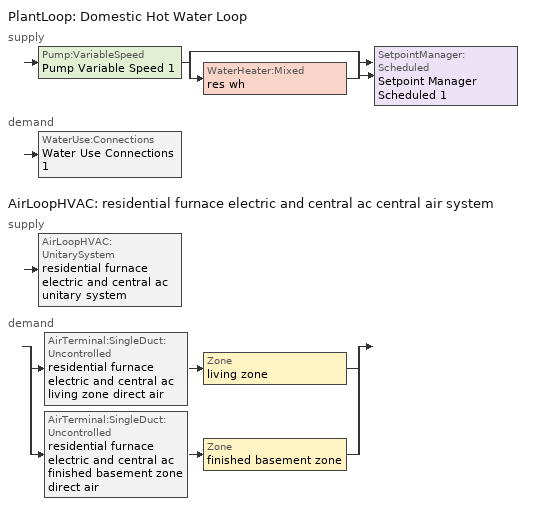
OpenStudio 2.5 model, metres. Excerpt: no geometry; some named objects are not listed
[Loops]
PlantLoop 'Domestic Hot Water Loop'
 supply: Pump:VariableSpeed 'Pump Variable Speed 1' > split
  | bypass
  | WaterHeater:Mixed 'res wh'
  join > SetpointManager:Scheduled 'Setpoint Manager Scheduled 1'
 demand: WaterUse:Connections 'Water Use Connections 1'
AirLoopHVAC 'residential furnace electric and central ac central air system'
 supply: AirLoopHVAC:UnitarySystem 'residential furnace electric and central ac unitary system'
 demand: split
  | AirTerminal:SingleDuct:Uncontrolled 'residential furnace electric and central ac living zone direct air' > Zone 'living zone'
  | AirTerminal:SingleDuct:Uncontrolled 'residential furnace electric and central ac finished basement zone direct air' > Zone 'finished basement zone'
[Sizing:Zone] Zone Cooling Design Supply Air Temperature Input Method=SupplyAirTemperature; Zone Cooling Design Supply Air Temperature {C}=14; Zone Cooling Design Supply Air Temperature Difference {deltaC}=11.11; Zone Heating Design Supply Air Temperature Input Method=SupplyAirTemperature; Zone Heating Design Supply Air Temperature {C}=40; Zone Heating Design Supply Air Temperature Difference {deltaC}=11.11; Zone Cooling Design Supply Air Humidity Ratio {kg-H2O/kg-air}=0.0085; Zone Heating Design Supply Air Humidity Ratio {kg-H2O/kg-air}=0.008; Cooling Design Air Flow Method=DesignDay; Heating Design Air Flow Method=DesignDay; Account for Dedicated Outdoor Air System=No; Dedicated Outdoor Air System Control Strategy=NeutralSupplyAir; Dedicated Outdoor Air Low Setpoint Temperature for Design {C}=autosize; Dedicated Outdoor Air High Setpoint Temperature for Design {C}=autosize
living zone; finished basement zone
[Zone equipment]
living zone: residential furnace electric and central ac living zone direct air
finished basement zone: residential furnace electric and central ac finished basement zone direct air
[PlantLoop]
Domestic Hot Water Loop: Glycol Concentration=0; Maximum Loop Flow Rate {m3/s}=0.01; Plant Loop Volume {m3}=0.003; Load Distribution Scheme=Optimal
[Sizing:Plant]
Domestic Hot Water Loop: Loop Type=Heating; Design Loop Exit Temperature {C}=52.6667; Loop Design Temperature Difference {deltaC}=5.55556; Sizing Option=NonCoincident; Zone Timesteps in Averaging Window=1; Coincident Sizing Factor Mode=None
[Pump:VariableSpeed]
Pump Variable Speed 1: Rated Flow Rate {m3/s}=0.01; Rated Pump Head {Pa}=1; Rated Power Consumption {W}=0; Motor Efficiency=1; Fraction of Motor Inefficiencies to Fluid Stream=0; Coefficient 1 of the Part Load Performance Curve=0; Coefficient 2 of the Part Load Performance Curve=1; Coefficient 3 of the Part Load Performance Curve=0; Coefficient 4 of the Part Load Performance Curve=0; Pump Control Type=Intermittent; Skin Loss Radiative Fraction=0.5; Design Power Sizing Method=PowerPerFlowPerPressure; Design Electric Power per Unit Flow Rate {W/(m3/s)}=348701.1; Design Shaft Power per Unit Flow Rate per Unit Head {W-s/m3-Pa}=1.28205; Design Minimum Flow Rate Fraction=0
[SetpointManager:Scheduled]
Setpoint Manager Scheduled 1: Control Variable=Temperature; Schedule=dhw temp
[WaterHeater:Mixed]
res wh: Tank Volume {m3}=0.143846; Setpoint Temperature Schedule=WH Setpoint Temp; Deadband Temperature Difference {deltaC}=2; Maximum Temperature Limit {C}=99; Heater Control Type=Cycle; Heater Maximum Capacity {W}=11722.8; Heater Minimum Capacity {W}=0; Heater Fuel Type=NaturalGas; Heater Thermal Efficiency=0.773298; Off Cycle Parasitic Fuel Consumption Rate {W}=0; Off Cycle Parasitic Fuel Type=Electricity; Off Cycle Parasitic Heat Fraction to Tank=0; On Cycle Parasitic Fuel Consumption Rate {W}=0; On Cycle Parasitic Fuel Type=Electricity; On Cycle Parasitic Heat Fraction to Tank=0; Ambient Temperature Indicator=ThermalZone; Ambient Temperature Thermal Zone=finished basement zone; Off Cycle Loss Coefficient to Ambient Temperature {W/K}=4.15693; Off Cycle Loss Fraction to Thermal Zone=0.64; On Cycle Loss Coefficient to Ambient Temperature {W/K}=4.15693; On Cycle Loss Fraction to Thermal Zone=1; Use Side Effectiveness=1; Source Side Effectiveness=1; Use Side Design Flow Rate {m3/s}=autosize; Source Side Design Flow Rate {m3/s}=autosize; Indirect Water Heating Recovery Time {hr}=1.5; Source Side Flow Control Mode=IndirectHeatPrimarySetpoint
[WaterUse:Connections]
Water Use Connections 1: Water Use Equipment Name 1=residential shower; Water Use Equipment Name 2=residential sink; Water Use Equipment Name 3=residential bath; Water Use Equipment Name 4=residential shower dist=0.0; Water Use Equipment Name 5=residential sink dist=0.0; Water Use Equipment Name 6=residential bath dist=0.0; Water Use Equipment Name 7=residential dishwasher; Water Use Equipment Name 8=residential clothes washer
[WaterUse:Equipment:Definition]
Name | Peak Flow Rate {m3/s} | Target Temperature Schedule
residential shower | 0.000274695 | residential shower temperature schedule
residential sink | 0.000212399 | residential sink temperature schedule
residential bath | 0.000429619 | residential bath temperature schedule
residential shower dist=0.0 | 0 | residential shower temperature schedule
residential sink dist=0.0 | 0 | residential sink temperature schedule
residential bath dist=0.0 | 0 | residential bath temperature schedule
residential dishwasher | 6.66818e-05 | residential dishwasher temperature schedule
residential clothes washer | 0.000697118 | residential clothes washer temperature schedule
[OtherEquipment:Definition] Design Level Calculation Method=EquipmentLevel; Fraction Radiant=0; Fraction Lost=0
Name | Design Level {W} | Fraction Latent
residential shower | 7899.46 | 0.487197
residential sink | 2132.88 | 0.312222
residential bath | 6337.27 | 0
[Coil:Heating:Electric]
residential furnace electric heating coil: Availability Schedule=residential heating season; Efficiency=0.78; Nominal Capacity {W}=29307.1
[Coil:Cooling:DX:MultiSpeed:StageData] Gross Rated Total Cooling Capacity {W}=17584.3; Rated Air Flow Rate {m3/s}=autosize; Rated Evaporator Fan Power Per Volume Flow Rate {W/(m3/s)}=773.3; Nominal Time for Condensate Removal to Begin {s}=1000; Ratio of Initial Moisture Evaporation Rate and Steady State Latent Capacity=1.5; Maximum Cycling Rate {cycles/hr}=3; Latent Capacity Time Constant {s}=45; Rated Waste Heat Fraction of Power Input=0.2; Waste Heat Function of Temperature Curve=ConstantBiquadratic; Evaporative Condenser Effectiveness=0.9; Evaporative Condenser Air Flow Rate {m3/s}=autosize; Rated Evaporative Condenser Pump Power Consumption {W}=autosize
Name | Gross Rated Sensible Heat Ratio | Gross Rated Cooling COP {W/W} | Total Cooling Capacity Function of Temperature Curve | Total Cooling Capacity Function of Flow Fraction Curve | Energy Input Ratio Function of Temperature Curve | Energy Input Ratio Function of Flow Fraction Curve | Part Load Fraction Correlation Curve
Coil Cooling DX Multi Speed Stage Data 1 | 0.714817 | 4.29544 | Cool-Cap-fT1 | Cool-Cap-fFF1 | Cool-EIR-fT1 | Cool-EIR-fFF1 | Cool-PLF-fPLR1
Coil Cooling DX Multi Speed Stage Data 2 | 0.733765 | 3.92357 | Cool-Cap-fT2 | Cool-Cap-fFF2 | Cool-EIR-fT2 | Cool-EIR-fFF2 | Cool-PLF-fPLR2
[Coil:Cooling:DX:MultiSpeed]
residential central ac cooling coil: Availability Schedule=residential cooling season; Condenser Type=AirCooled; Apply Part Load Fraction to Speeds Greater than 1=No; Apply Latent Degradation to Speeds Greater than 1=No; Crankcase Heater Capacity {W}=0; Maximum Outdoor Dry-Bulb Temperature for Crankcase Heater Operation {C}=12.7778; Basin Heater Capacity {W/K}=0; Basin Heater Setpoint Temperature {C}=2; Fuel Type=Electricity; Stage 1=Coil Cooling DX Multi Speed Stage Data 1; Stage 2=Coil Cooling DX Multi Speed Stage Data 2
[Fan:OnOff]
residential furnace electric and central ac supply fan: Availability Schedule=Always On Discrete; Fan Efficiency=0.195937; Pressure Rise {Pa}=124.55; Maximum Flow Rate {m3/s}=autosize; Motor Efficiency=1; Motor In Airstream Fraction=1; Fan Power Ratio Function of Speed Ratio Curve=residential furnace electric and central ac fan power curve; Fan Efficiency Ratio Function of Speed Ratio Curve=residential furnace electric and central ac fan eff curve
[AirLoopHVAC:UnitarySystem]
residential furnace electric and central ac unitary system: Control Type=Load; Controlling Zone or Thermostat Location=living zone; Dehumidification Control Type=None; Availability Schedule=Always On Discrete; Supply Fan=residential furnace electric and central ac supply fan; Fan Placement=BlowThrough; Supply Air Fan Operating Mode Schedule=Always Off Discrete; Heating Coil=residential furnace electric heating coil; DX Heating Coil Sizing Ratio=1; Cooling Coil=residential central ac cooling coil; Use DOAS DX Cooling Coil=No; DOAS DX Cooling Coil Leaving Minimum Air Temperature {C}=2; Latent Load Control=SensibleOnlyLoadControl; Supply Air Flow Rate During Cooling Operation {m3/s}=autosize; Supply Air Flow Rate During Heating Operation {m3/s}=autosize; Supply Air Flow Rate When No Cooling or Heating is Required {m3/s}=0; Maximum Supply Air Temperature {C}=48.8889; Maximum Outdoor Dry-Bulb Temperature for Supplemental Heater Operation {C}=21; Maximum Cycling Rate {cycles/hr}=2.5; Heat Pump Time Constant {s}=60; Fraction of On-Cycle Power Use=0.01; Heat Pump Fan Delay Time {s}=60; Ancilliary On-Cycle Electric Power {W}=0; Ancilliary Off-Cycle Electric Power {W}=0; Design Specification Multispeed Object=Unitary System Performance Multispeed 1
[UnitarySystemPerformance:Multispeed]
Unitary System Performance Multispeed 1: Single Mode Operation=No; Heating Speed Supply Air Flow Ratio 1=autosize; Cooling Speed Supply Air Flow Ratio 1=0.86; Heating Speed Supply Air Flow Ratio 2=autosize; Cooling Speed Supply Air Flow Ratio 2=1
[AirLoopHVAC]
residential furnace electric and central ac central air system: Availability Schedule=Always On Discrete; Design Supply Air Flow Rate {m3/s}=AutoSize
[Sizing:System]
residential furnace electric and central ac central air system: Type of Load to Size On=Sensible; Design Outdoor Air Flow Rate {m3/s}=Autosize; Minimum System Air Flow Ratio=0.3; Preheat Design Temperature {C}=7; Preheat Design Humidity Ratio {kg-H2O/kg-Air}=0.008; Precool Design Temperature {C}=12.8; Precool Design Humidity Ratio {kg-H2O/kg-Air}=0.008; Central Cooling Design Supply Air Temperature {C}=12.8; Central Heating Design Supply Air Temperature {C}=16.7; Sizing Option=NonCoincident; 100% Outdoor Air in Cooling=Yes; 100% Outdoor Air in Heating=Yes; Central Cooling Design Supply Air Humidity Ratio {kg-H2O/kg-Air}=0.0085; Central Heating Design Supply Air Humidity Ratio {kg-H2O/kg-Air}=0.008; Cooling Design Air Flow Method=DesignDay; Cooling Design Air Flow Rate {m3/s}=0; Heating Design Air Flow Method=DesignDay; Heating Design Air Flow Rate {m3/s}=0; System Outdoor Air Method=ZoneSum; Zone Maximum Outdoor Air Fraction=1; Cooling Supply Air Flow Rate Per Floor Area {m3/s-m2}=0.00996765; Cooling Fraction of Autosized Cooling Supply Air Flow Rate=1; Cooling Supply Air Flow Rate Per Unit Cooling Capacity {m3/s-W}=3.94755e-05; Heating Supply Air Flow Rate Per Floor Area {m3/s-m2}=0.00996765; Heating Fraction of Autosized Heating Supply Air Flow Rate=1; Heating Fraction of Autosized Cooling Supply Air Flow Rate=1; Heating Supply Air Flow Rate Per Unit Heating Capacity {m3/s-W}=3.15882e-05; Cooling Design Capacity Method=CoolingDesignCapacity; Cooling Design Capacity {W}=autosize; Cooling Design Capacity Per Floor Area {W/m2}=234.7; Fraction of Autosized Cooling Design Capacity=1; Heating Design Capacity Method=HeatingDesignCapacity; Heating Design Capacity {W}=autosize; Heating Design Capacity Per Floor Area {W/m2}=157; Fraction of Autosized Heating Design Capacity=1; Central Cooling Capacity Control Method=OnOff
[AirTerminal:SingleDuct:Uncontrolled] Availability Schedule=Always On Discrete; Maximum Air Flow Rate {m3/s}=AutoSize
residential furnace electric and central ac living zone direct air; residential furnace electric and central ac finished basement zone direct air
[ElectricEquipment:Definition] Design Level Calculation Method=EquipmentLevel
Name | Design Level {W} | Fraction Latent | Fraction Radiant | Fraction Lost
residential dishwasher | 8743.86 | 0.15 | 0.36 | 0.25
residential clothes washer | 7800.9 | 0 | 0.48 | 0.2
[EnergyManagementSystem:Sensor]
Name | Output Variable or Output Meter Index Key | Output Variable or Output Meter
residential_ceiling_fan_sched_val_sensor | residential ceiling fan schedule | Schedule Value
residential_ceiling_fan_tin_sensor; res_af_1_tin_s | living zone | Zone Mean Air Temperature
res_nv_pb_s |  | Site Outdoor Air Barometric Pressure
res_af_vw_s |  | Site Wind Speed
res_nv_wt_s |  | Site Outdoor Air Humidity Ratio
res_af_1_tt_s | living zone | Zone Outdoor Air Drybulb Temperature
res_nv_1_nva_s | res nv_1 avail schedule | Schedule Value
res_nv_1_sp_s | res nv_1 temp schedule | Schedule Value
res_ds_1_win_s | living zone | Zone Mean Air Humidity Ratio
res_ds_1_ah_mfr_s | Node 18 | System Node Mass Flow Rate
res_ds_1_fan_rtf_s | residential furnace electric and central ac supply fan | Fan Runtime Fraction
res_ds_1_ah_vfr_s | Node 18 | System Node Current Density Volume Flow Rate
res_ds_1_ah_tt_s | Node 18 | System Node Temperature
res_ds_1_ra_t_s | Node 21 | System Node Temperature
res_ds_1_ah_wt_s | Node 18 | System Node Humidity Ratio
res_ds_1_ra_w_s | Node 21 | System Node Humidity Ratio
res_ds_1_ah_t_s | garage zone | Zone Air Temperature
res_ds_1_ah_w_s | garage zone | Zone Mean Air Humidity Ratio
res_infil_1_range_sch_s | res mv_1 range exhaust schedule | Schedule Value
res_infil_1_bath_sch_s | res mv_1 bath exhaust schedule | Schedule Value
res_infil_1_dryer_sch_s | res mv_1 dryer exhaust schedule | Schedule Value
res_infil_1_wh_sch_s | Always On Discrete | Schedule Value
[EnergyManagementSystem:Actuator]
Name | Actuated Component | Actuated Component Type | Actuated Component Control Type
residential_ceiling_fan_sched_override | residential ceiling fan master | Schedule:Constant | Schedule Value
res_nv_1_flow_act | res nv_1 flow | Zone Infiltration | Air Exchange Flow Rate
res_ds_1_sup_s_lk_to_lv_equip_act | res ds_1 sup s lk to lv equip | OtherEquipment | Power Level
res_ds_1_sup_lat_lk_to_lv_equip_act | res ds_1 sup lat lk to lv equip | OtherEquipment | Power Level
res_ds_1_sup_d_cn_to_lv_equip_act | res ds_1 sup d cn to lv equip | OtherEquipment | Power Level
res_ds_1_sup_d_cn_to_ah_equip_act | res ds_1 sup d cn to ah equip | OtherEquipment | Power Level
res_ds_1_ret_d_cn_to_pl_equip_act | res ds_1 ret d cn to pl equip | OtherEquipment | Power Level
res_ds_1_ret_d_cn_to_ah_equip_act | res ds_1 ret d cn to ah equip | OtherEquipment | Power Level
res_ds_1_sup_s_lk_to_ah_equip_act | res ds_1 sup s lk to ah equip | OtherEquipment | Power Level
res_ds_1_sup_lat_lk_to_ah_equip_act | res ds_1 sup lat lk to ah equip | OtherEquipment | Power Level
res_ds_1_ret_s_lk_equip_act | res ds_1 ret s lk equip | OtherEquipment | Power Level
res_ds_1_ret_lat_lk_equip_act | res ds_1 ret lat lk equip | OtherEquipment | Power Level
res_ds_1_ah_to_liv_mix_act | res ds_1 ah to liv mix | ZoneMixing | Air Exchange Flow Rate
res_ds_1_liv_to_ah_mix_act | res ds_1 liv to ah mix | ZoneMixing | Air Exchange Flow Rate
res_infil_1_house_fan_act | res infil_1 house fan | ElectricEquipment | Electric Power Level
res_infil_1_range_fan_act | res infil_1 range fan | ElectricEquipment | Electric Power Level
res_infil_1_bath_fan_act | res infil_1 bath fan | ElectricEquipment | Electric Power Level
res_infil_1_flow_act | res infil_1 flow | Zone Infiltration | Air Exchange Flow Rate
[EnergyManagementSystem:Program]
residential_ceiling_fan_schedule_program: If residential_ceiling_fan_sched_val_sensor == 0; Set residential_ceiling_fan_sched_override = 0; ElseIf residential_ceiling_fan_tin_sensor < 24.389; Set residential_ceiling_fan_sched_override = 0; Else; Set residential_ceiling_fan_sched_override = 1; EndIf
res_nv_1_program: Set Tdiff = res_af_1_tin_s-res_af_1_tt_s; Set dT = (@Abs Tdiff); Set pt = (@RhFnTdbWPb res_af_1_tt_s res_nv_wt_s res_nv_pb_s); Set NVA = 13443.315417397202; Set Cs = 0.00024368211684197043; Set Cw = 0.00010154062060280269; Set MNV = 2.518405946420485; Set MHR = 0.0115; Set MRH = 0.7; Set temp1 = (res_nv_1_nva_s*NVA); Set SGNV = temp1*((((Cs*dT)+(Cw*(res_af_vw_s^2)))^0.5)/1000); If (res_nv_wt_s<MHR) && (pt<MRH) && (res_af_1_tin_s>res_nv_1_sp_s); Set temp2 = (res_af_1_tin_s-res_nv_1_sp_s); Set NVadj1 = temp2/(res_af_1_tin_s-res_af_1_tt_s); Set NVadj2 = (@Min NVadj1 1); Set NVadj3 = (@Max NVadj2 0); Set NVadj = SGNV*NVadj3; Set res_nv_1_flow_act = (@Min NVadj MNV); Else; Set res_nv_1_flow_act = 0; EndIf
res_ds_1_program: Set res_ds_1_ah_mfr = res_ds_1_ah_mfr_s; Set res_ds_1_fan_rtf = res_ds_1_fan_rtf_s; Set res_ds_1_ah_vfr = res_ds_1_ah_vfr_s; Set res_ds_1_ah_tt = res_ds_1_ah_tt_s; Set res_ds_1_ah_wt = res_ds_1_ah_wt_s; Set res_ds_1_ra_t = res_ds_1_ra_t_s; Set res_ds_1_ra_w = res_ds_1_ra_w_s; Set res_ds_1_ah_t = res_ds_1_ah_t_s; Set res_ds_1_ah_w = res_ds_1_ah_w_s; Run res_ds_1_lk_subrout; Set res_ds_1_sup_s_lk_to_lv_equip_act = res_ds_1_sup_s_lk_to_lv; Set res_ds_1_sup_lat_lk_to_lv_equip_act = res_ds_1_sup_lat_lk_to_lv; Set res_ds_1_sup_d_cn_to_lv_equip_act = res_ds_1_sup_d_cn_to_lv; Set res_ds_1_sup_d_cn_to_ah_equip_act = res_ds_1_sup_d_cn_to_ah; Set res_ds_1_sup_s_lk_to_ah_equip_act = res_ds_1_sup_s_lk_to_ah; Set res_ds_1_sup_lat_lk_to_ah_equip_act = res_ds_1_sup_lat_lk_to_ah; Set res_ds_1_ret_s_lk_equip_act = res_ds_1_ret_s_lk; Set res_ds_1_ret_lat_lk_equip_act = res_ds_1_ret_lat_lk; Set res_ds_1_ret_d_cn_to_pl_equip_act = res_ds_1_ret_d_cn_to_pl; Set res_ds_1_ret_d_cn_to_ah_equip_act = res_ds_1_ret_d_cn_to_ah; Set res_ds_1_liv_to_ah_mix_act = res_ds_1_ah_to_liv; Set res_ds_1_liv_to_ah_mix_act = res_ds_1_liv_to_ah
res_infil_1_program: Set p_m = 0.14; Set p_s = 0.22; Set s_m = 270; Set s_s = 370; Set z_m = 9.99744; Set z_s = 6.629400000094741; Set f_t = (((s_m/z_m)^p_m)*((z_s/s_s)^p_s)); Set Tdiff = res_af_1_tin_s-res_af_1_tt_s; Set dT = @Abs Tdiff; Set c = 0.0697; Set Cs = 0.092; Set Cw = 0.1406; Set n = 0.67; Set sft = (f_t*0.5); Set temp1 = ((c*Cw)*((sft*res_af_vw_s)^(2*n)))^2; Set Qn = (((c*Cs*(dT^n))^2)+temp1)^0.5; Set Tdiff = res_af_1_tin_s-res_af_1_tt_s; Set dT = @Abs Tdiff; Set QWHV = res_infil_1_wh_sch_s*0.0302; Set Qrange = res_infil_1_range_sch_s*0.0472; Set Qdryer = res_infil_1_dryer_sch_s*0.0472; Set Qbath = res_infil_1_bath_sch_s*0.0472; Set QhpwhOut = 0; Set QhpwhIn = 0; Set QductsOut = res_ds_1_lk_ret_fan_equiv; Set QductsIn = res_ds_1_lk_sup_fan_equiv; Set Qout = QWHV+Qrange+Qbath+Qdryer+QhpwhOut+QductsOut; Set Qin = QhpwhIn+QductsIn; Set Qu = (@Abs (Qout-Qin)); Set Qb = (@Min Qout Qin); Set faneff_wh = 0.9438948864000002; Set res_infil_1_house_fan_act = (QWHV*300)/faneff_wh; Set faneff_sp = 0.4719474432000001; Set res_infil_1_range_fan_act = (Qrange*300)/faneff_sp; Set res_infil_1_bath_fan_act = (Qbath*300)/faneff_sp; Set Q_acctd_for_elsewhere = QhpwhOut+QhpwhIn+QductsOut+QductsIn; Set res_infil_1_flow_act = (((Qu^2)+(Qn^2))^0.5)-Q_acctd_for_elsewhere; Set res_infil_1_flow_act = (@Max res_infil_1_flow_act 0)
[EnergyManagementSystem:ProgramCallingManager]
residential ceiling fan program calling manager: BeginTimestepBeforePredictor; residential_ceiling_fan_schedule_program
[Schedule:Ruleset]
Name | Default Day Schedule
residential cooling season | Schedule Day 8
residential heating season | Schedule Day 11
[Schedule:Day]
Schedule Day 8; Schedule Day 11: 24, 0, 0
residential cooling season allday1; residential cooling season allday2; residential cooling season allday3; residential cooling season allday4; residential cooling season allday5; residential cooling season allday6; residential cooling season allday7; residential cooling season allday8; residential cooling season allday9; residential cooling season allday10; residential cooling season allday11; residential cooling season allday12; residential heating season allday1; residential heating season allday2; residential heating season allday3; residential heating season allday4; residential heating season allday5; residential heating season allday6; residential heating season allday7; residential heating season allday8; residential heating season allday9; residential heating season allday10; residential heating season allday11; residential heating season allday12: 24, 0, 1
[Schedule:Rule] Apply Sunday=Yes; Apply Monday=Yes; Apply Tuesday=Yes; Apply Wednesday=Yes; Apply Thursday=Yes; Apply Friday=Yes; Apply Saturday=Yes; Date Specification Type=DateRange; Start Day=1
Name | Schedule Ruleset | Rule Order | Day Schedule | Start Month | End Month | End Day
residential cooling season allday ruleset1 | residential cooling season | 11 | residential cooling season allday1 | 1 | 1 | 31
residential cooling season allday ruleset2 | residential cooling season | 10 | residential cooling season allday2 | 2 | 2 | 28
residential cooling season allday ruleset3 | residential cooling season | 9 | residential cooling season allday3 | 3 | 3 | 31
residential cooling season allday ruleset4 | residential cooling season | 8 | residential cooling season allday4 | 4 | 4 | 30
residential cooling season allday ruleset5 | residential cooling season | 7 | residential cooling season allday5 | 5 | 5 | 31
residential cooling season allday ruleset6 | residential cooling season | 6 | residential cooling season allday6 | 6 | 6 | 30
residential cooling season allday ruleset7 | residential cooling season | 5 | residential cooling season allday7 | 7 | 7 | 31
residential cooling season allday ruleset8 | residential cooling season | 4 | residential cooling season allday8 | 8 | 8 | 31
residential cooling season allday ruleset9 | residential cooling season | 3 | residential cooling season allday9 | 9 | 9 | 30
residential cooling season allday ruleset10 | residential cooling season | 2 | residential cooling season allday10 | 10 | 10 | 31
residential cooling season allday ruleset11 | residential cooling season | 1 | residential cooling season allday11 | 11 | 11 | 30
residential cooling season allday ruleset12 | residential cooling season | 0 | residential cooling season allday12 | 12 | 12 | 31
residential heating season allday ruleset1 | residential heating season | 11 | residential heating season allday1 | 1 | 1 | 31
residential heating season allday ruleset2 | residential heating season | 10 | residential heating season allday2 | 2 | 2 | 28
residential heating season allday ruleset3 | residential heating season | 9 | residential heating season allday3 | 3 | 3 | 31
residential heating season allday ruleset4 | residential heating season | 8 | residential heating season allday4 | 4 | 4 | 30
residential heating season allday ruleset5 | residential heating season | 7 | residential heating season allday5 | 5 | 5 | 31
residential heating season allday ruleset6 | residential heating season | 6 | residential heating season allday6 | 6 | 6 | 30
residential heating season allday ruleset7 | residential heating season | 5 | residential heating season allday7 | 7 | 7 | 31
residential heating season allday ruleset8 | residential heating season | 4 | residential heating season allday8 | 8 | 8 | 31
residential heating season allday ruleset9 | residential heating season | 3 | residential heating season allday9 | 9 | 9 | 30
residential heating season allday ruleset10 | residential heating season | 2 | residential heating season allday10 | 10 | 10 | 31
residential heating season allday ruleset11 | residential heating season | 1 | residential heating season allday11 | 11 | 11 | 30
residential heating season allday ruleset12 | residential heating season | 0 | residential heating season allday12 | 12 | 12 | 31
[Schedule:Constant]
Name | Value
dhw temp; WH Setpoint Temp | 52.6667
Always On Discrete | 1
residential shower temperature schedule; residential sink temperature schedule; residential bath temperature schedule | 43.3333
Always Off Discrete | 0
residential dishwasher temperature schedule | 51.6667
residential clothes washer temperature schedule | 33.6111
[Curve:Exponent]
residential furnace electric and central ac fan power curve: Coefficient1 Constant=0; Coefficient2 Constant=1; Coefficient3 Constant=3; Minimum Value of x=-100; Maximum Value of x=100
[Curve:Cubic]
residential furnace electric and central ac fan eff curve: Coefficient1 Constant=0; Coefficient2 x=1; Coefficient3 x**2=0; Coefficient4 x**3=0; Minimum Value of x=0; Maximum Value of x=1; Minimum Curve Output=0.01; Maximum Curve Output=1
[Curve:Biquadratic]
Name | Coefficient1 Constant | Coefficient2 x | Coefficient3 x**2 | Coefficient4 y | Coefficient5 y**2 | Coefficient6 x*y | Minimum Value of x | Maximum Value of x | Minimum Value of y | Maximum Value of y
ConstantBiquadratic | 1 | 0 | 0 | 0 | 0 | 0 | -100 | 100 | -100 | 100
Cool-Cap-fT1 | 1.66458 | -0.0803906 | 0.00330253 | 0.00123875 | -3.08772e-05 | -0.000523772 | 13.88 | 23.88 | 18.33 | 51.66
Cool-EIR-fT1 | -0.427376 | 0.141906 | -0.00412373 | -0.0140625 | 0.000831099 | -0.000432666 | 13.88 | 23.88 | 18.33 | 51.66
Cool-Cap-fT2 | 1.36788 | -0.0625665 | 0.00279689 | 0.00504097 | -6.804e-05 | -0.000454203 | 13.88 | 23.88 | 18.33 | 51.66
Cool-EIR-fT2 | 0.0423235 | 0.07892 | -0.00237605 | -0.00303591 | 0.000534921 | -0.000323028 | 13.88 | 23.88 | 18.33 | 51.66
[Curve:Quadratic] Minimum Value of x=0
Name | Coefficient1 Constant | Coefficient2 x | Coefficient3 x**2 | Maximum Value of x | Minimum Curve Output | Maximum Curve Output
Cool-PLF-fPLR1; Cool-PLF-fPLR2 | 0.89 | 0.11 | 0 | 1 | 0.7 | 1
Cool-Cap-fFF1 | 0.65673 | 0.516471 | -0.172887 | 2 | 0 | 2
Cool-EIR-fFF1 | 1.56295 | -0.79186 | 0.230031 | 2 | 0 | 2
Cool-Cap-fFF2 | 0.690335 | 0.464384 | -0.154508 | 2 | 0 | 2
Cool-EIR-fFF2 | 1.31565 | -0.482467 | 0.166239 | 2 | 0 | 2
